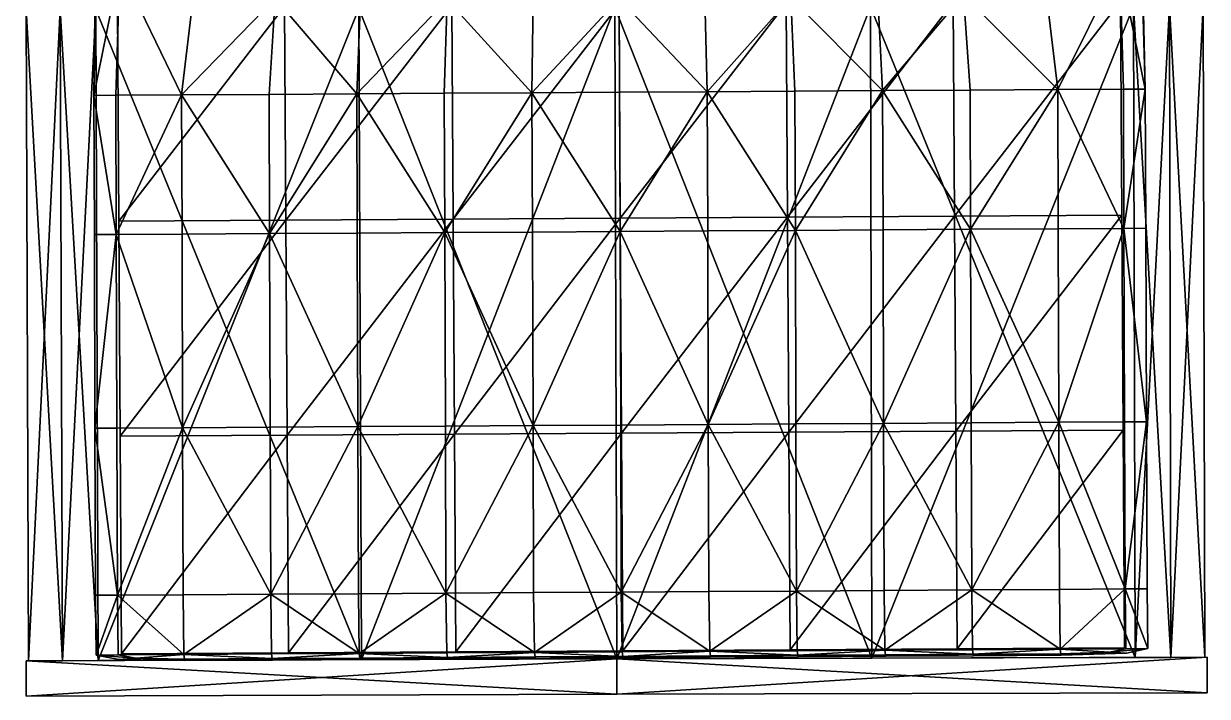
# Model space of a CAD drawing. Extents: x -88 to 87, y -114 to 92.
# Drawn here: x -87.3 to 86.6, y -113.6 to -14.7 of the extents above; entities that cross this region are included whole.
import ezdxf

# ---------------------------------------------------------------- set-up
doc = ezdxf.new("R2010")
doc.units = 0
doc.layers.get('0').update_dxf_attribs({"color": 114, "linetype": 'CONTINUOUS'})

msp = doc.modelspace()

# ---------------------------------------------------------------- meshes
at = {"color": 236}
mesh = msp.add_polyface(dxfattribs=at)
corners = [(-81.56, -108.34, 13.78), (-76.3, -108.32, 13.78), (-76.3, -108.32, 17.28), (-81.56, -108.34, 17.28), (-76.3, -108.32, 28.83), (-81.56, -108.34, 28.83), (-76.66, -12.65, 17.28), (-76.66, -12.65, 28.83), (-76.66, -12.65, 13.78), (-38.02, -12.5, 13.78), (-37.66, -108.18, 13.78), (-37.66, -108.18, 17.28), (-0.15, -113.25, -4.18), (-0.15, -113.25, 36.57), (-86.89, -113.57, 36.57), (-86.89, -113.57, -4.18), (-86.91, -108.36, 36.57), (-86.91, -108.36, -4.18), (-86.54, -108.36, 31.85), (-86.9, -12.68, 31.85), (-86.9, -12.68, 28.83), (-86.54, -108.36, 28.83), (-76.3, -108.32, 31.85), (-81.56, -108.34, 31.85), (-81.91, -12.67, 31.85), (-81.91, -12.67, 13.78), (-76.66, -12.65, 31.85), (-81.91, -12.67, 17.28), (-81.91, -12.67, 28.83), (-38.02, -12.5, 17.28), (-77.02, 86.29, 17.28), (-77.02, 86.29, 28.83), (-87.26, 86.25, 31.85), (-82.28, 86.27, 31.85), (-77.02, 86.29, 13.78), (-82.28, 86.27, 13.78), (-77.02, 86.29, 31.85), (-82.28, 86.27, 17.28), (-82.28, 86.27, 28.83), (-87.26, 86.25, 28.83), (-0.45, -12.36, 13.78), (-0.16, -108.04, 13.78), (-0.16, -108.04, 17.28), (-0.16, -108.04, 36.57), (-0.16, -108.04, -4.18)]
mesh.append_faces([[corners[k] for k in face] for face in [(0, 1, 2, 0), (2, 3, 0, 2), (2, 4, 5, 2), (5, 3, 2, 5), (6, 7, 4, 6), (4, 2, 6, 4), (8, 9, 10, 8), (10, 1, 8, 10), (1, 10, 11, 1), (11, 2, 1, 11), (12, 13, 14, 12), (14, 15, 12, 14), (14, 16, 17, 14), (17, 15, 14, 17), (18, 19, 20, 18), (20, 21, 18, 20), (22, 23, 5, 22), (5, 4, 22, 5), (24, 19, 18, 24), (18, 23, 24, 18), (5, 23, 18, 5), (18, 21, 5, 18), (1, 0, 25, 1), (25, 8, 1, 25), (23, 22, 26, 23), (26, 24, 23, 26), (0, 3, 27, 0), (27, 25, 0, 27), (3, 5, 28, 3), (28, 27, 3, 28), (2, 11, 29, 2), (29, 6, 2, 29), (22, 4, 7, 22), (7, 26, 22, 7), (5, 21, 20, 5), (20, 28, 5, 20), (6, 30, 31, 6), (31, 7, 6, 31), (20, 19, 32, 20), (24, 33, 32, 24), (32, 19, 24, 32), (34, 8, 25, 34), (25, 35, 34, 25), (33, 24, 26, 33), (26, 36, 33, 26), (35, 25, 27, 35), (27, 37, 35, 27), (37, 27, 28, 37), (28, 38, 37, 28), (30, 6, 29, 30), (36, 26, 7, 36), (7, 31, 36, 7), (38, 28, 20, 38), (20, 39, 38, 20), (10, 9, 40, 10), (11, 10, 41, 11), (29, 11, 42, 29), (17, 16, 43, 17), (43, 44, 17, 43), (15, 17, 44, 15), (44, 12, 15, 44), (16, 14, 13, 16), (13, 43, 16, 13)]], dxfattribs={"vtx2": -1, "vtx3": -1, "color": 236})
mesh = msp.add_polyface(dxfattribs=at)
corners = [(-0.45, -12.36, 13.78), (-0.16, -108.04, 13.78), (-37.66, -108.18, 13.78), (-0.16, -108.04, 17.28), (-37.66, -108.18, 17.28), (-0.45, -12.36, 17.28), (-38.02, -12.5, 17.28), (81.23, -107.85, 13.78), (81.23, -107.85, 17.28), (75.97, -107.87, 17.28), (75.97, -107.87, 13.78), (81.23, -107.85, 28.83), (75.97, -107.87, 28.83), (75.76, -12.19, 17.28), (75.76, -12.19, 28.83), (75.76, -12.19, 13.78), (37.33, -107.95, 13.78), (37.12, -12.28, 13.78), (37.33, -107.95, 17.28), (-0.15, -113.25, -4.18), (86.59, -113.06, -4.18), (86.59, -113.06, 36.57), (-0.15, -113.25, 36.57), (86.58, -107.84, -4.18), (86.58, -107.84, 36.57), (86.21, -107.84, 31.85), (86.21, -107.84, 28.83), (86, -12.17, 28.83), (86, -12.17, 31.85), (75.97, -107.87, 31.85), (81.23, -107.85, 31.85), (81.01, -12.18, 31.85), (81.01, -12.18, 13.78), (75.76, -12.19, 31.85), (81.01, -12.18, 17.28), (81.01, -12.18, 28.83), (37.12, -12.28, 17.28), (75.53, 86.74, 28.83), (36.89, 86.66, 13.78), (85.77, 86.77, 31.85), (75.53, 86.74, 13.78), (80.79, 86.75, 31.85), (80.79, 86.75, 13.78), (80.79, 86.75, 17.28), (75.53, 86.74, 17.28), (75.53, 86.74, 31.85), (80.79, 86.75, 28.83), (-0.74, 86.57, 13.78), (36.89, 86.66, 17.28), (-0.16, -108.04, -4.18), (-0.16, -108.04, 36.57)]
mesh.append_faces([[corners[k] for k in face] for face in [(0, 1, 2, 0), (1, 3, 4, 1), (3, 5, 6, 3), (7, 8, 9, 7), (9, 10, 7, 9), (9, 8, 11, 9), (11, 12, 9, 11), (13, 9, 12, 13), (12, 14, 13, 12), (15, 10, 16, 15), (16, 17, 15, 16), (10, 9, 18, 10), (18, 16, 10, 18), (19, 20, 21, 19), (21, 22, 19, 21), (21, 20, 23, 21), (23, 24, 21, 23), (25, 26, 27, 25), (27, 28, 25, 27), (29, 12, 11, 29), (11, 30, 29, 11), (31, 30, 25, 31), (25, 28, 31, 25), (11, 26, 25, 11), (25, 30, 11, 25), (10, 15, 32, 10), (32, 7, 10, 32), (30, 31, 33, 30), (33, 29, 30, 33), (7, 32, 34, 7), (34, 8, 7, 34), (8, 34, 35, 8), (35, 11, 8, 35), (9, 13, 36, 9), (36, 18, 9, 36), (29, 33, 14, 29), (14, 12, 29, 14), (11, 35, 27, 11), (27, 26, 11, 27), (13, 14, 37, 13), (15, 17, 38, 15), (31, 28, 39, 31), (32, 15, 40, 32), (33, 31, 41, 33), (34, 32, 42, 34), (35, 34, 43, 35), (36, 13, 44, 36), (14, 33, 45, 14), (27, 35, 46, 27), (0, 17, 16, 0), (16, 1, 0, 16), (1, 16, 18, 1), (18, 3, 1, 18), (3, 18, 36, 3), (36, 5, 3, 36), (17, 0, 47, 17), (5, 36, 48, 5), (23, 49, 50, 23), (50, 24, 23, 50), (20, 19, 49, 20), (49, 23, 20, 49), (24, 50, 22, 24), (22, 21, 24, 22)]], dxfattribs={"vtx2": -1, "vtx3": -1, "color": 236})
at = {"color": 201}
mesh = msp.add_polyface(dxfattribs=at)
corners = [(0.35, -45.27, 37.23), (-12.52, -45.35, 37.23), (-12.44, -73.79, 37.23), (-51.13, -45.58, 37.23), (-38.26, -45.5, 37.23), (-38.35, -25.05, 37.23), (-51.22, -25.13, 37.23), (-25.39, -45.43, 37.23), (-25.48, -24.97, 37.23), (-25.05, -11.19, 37.37), (-37.81, -11.27, 37.37), (-50.33, -11, 37.37), (-12.61, -24.9, 37.23), (0.26, -24.82, 37.23), (0.18, -11.03, 37.37), (-12.41, -11.11, 37.37), (-36.06, -10.52, 38.93), (-25.25, -10.78, 38.93), (-30.88, -7.08, 43.17), (-15.29, -10.7, 38.93), (-7.12, -10.61, 38.93), (-7.85, -6.92, 43.17), (-73.65, -45.72, 36.94), (-64, -45.66, 37.23), (-64.09, -25.21, 37.23), (-73.74, -25.27, 36.94), (-62.29, -10.03, 37.37), (-73.14, -6.46, 37.34), (-76.96, -25.29, 36.08), (-76.87, -45.74, 36.08), (-76.74, -9.53, 36.42), (-76.63, -8.25, 33.42), (-76.96, -25.29, 32.94), (-76.87, -45.74, 32.94), (-76.96, -25.29, 25.82), (-76.87, -45.74, 25.82), (-76.6, -7.83, 26.09), (-76.6, -7.83, 16.6), (-76.96, -25.29, 16.72), (-76.87, -45.74, 16.72)]
mesh.append_faces([[corners[k] for k in face] for face in [(0, 1, 2, 0), (3, 4, 5, 3), (5, 6, 3, 5), (7, 8, 5, 7), (5, 4, 7, 5), (9, 10, 5, 9), (5, 8, 9, 5), (11, 6, 5, 11), (5, 10, 11, 5), (7, 1, 12, 7), (12, 8, 7, 12), (0, 13, 12, 0), (12, 1, 0, 12), (14, 15, 12, 14), (12, 13, 14, 12), (9, 8, 12, 9), (12, 15, 9, 12), (16, 17, 18, 16), (19, 20, 21, 19), (22, 23, 24, 22), (24, 25, 22, 24), (3, 6, 24, 3), (24, 23, 3, 24), (11, 26, 24, 11), (24, 6, 11, 24), (27, 25, 24, 27), (24, 26, 27, 24), (22, 25, 28, 22), (28, 29, 22, 28), (27, 30, 28, 27), (28, 25, 27, 28), (31, 32, 28, 31), (28, 30, 31, 28), (33, 29, 28, 33), (28, 32, 33, 28), (33, 32, 34, 33), (34, 35, 33, 34), (31, 36, 34, 31), (34, 32, 31, 34), (37, 38, 34, 37), (34, 36, 37, 34), (39, 35, 34, 39), (34, 38, 39, 34)]], dxfattribs={"vtx2": -1, "vtx3": -1, "color": 201})
mesh = msp.add_polyface(dxfattribs=at)
corners = [(0.35, -45.27, 37.23), (13.22, -45.19, 37.23), (13.13, -24.74, 37.23), (0.26, -24.82, 37.23), (26.09, -45.11, 37.25), (26, -24.66, 37.3), (25.42, -10.88, 37.48), (12.78, -10.95, 37.37), (0.18, -11.03, 37.37), (38.96, -45.03, 37.3), (38.87, -24.58, 37.53), (51.83, -44.95, 37.36), (51.74, -24.5, 37.76), (50.76, -10.49, 38.16), (38.18, -10.8, 37.82), (0.14, -10.52, 38.93), (7.4, -10.43, 38.93), (8.04, -6.74, 43.17), (15.23, -10.34, 38.93), (24.23, -10.26, 38.93), (25.87, -6.57, 43.17), (73.73, -6.04, 38.08), (62.89, -9.74, 38.28), (64.61, -24.42, 37.83), (74.26, -24.36, 37.47), (64.7, -44.87, 37.38), (74.35, -44.82, 37.07), (77.48, -24.34, 36.38), (77.12, -8.59, 36.74), (77.57, -44.8, 36.15), (77.57, -44.8, 32.96), (77.48, -24.34, 33.01), (77.01, -7.31, 33.32), (77.65, -73.23, 36.08), (77.48, -24.34, 25.82), (76.97, -6.88, 25.85), (77.57, -44.8, 25.82), (77.57, -44.8, 16.72), (77.48, -24.34, 16.72), (76.97, -6.88, 16.36)]
mesh.append_faces([[corners[k] for k in face] for face in [(0, 1, 2, 0), (2, 3, 0, 2), (4, 5, 2, 4), (2, 1, 4, 2), (6, 7, 2, 6), (2, 5, 6, 2), (8, 3, 2, 8), (2, 7, 8, 2), (4, 9, 10, 4), (10, 5, 4, 10), (11, 12, 10, 11), (10, 9, 11, 10), (13, 14, 10, 13), (10, 12, 13, 10), (6, 5, 10, 6), (10, 14, 6, 10), (15, 16, 17, 15), (18, 19, 20, 18), (21, 22, 23, 21), (23, 24, 21, 23), (13, 12, 23, 13), (23, 22, 13, 23), (11, 25, 23, 11), (23, 12, 11, 23), (26, 24, 23, 26), (23, 25, 26, 23), (21, 24, 27, 21), (27, 28, 21, 27), (26, 29, 27, 26), (27, 24, 26, 27), (30, 31, 27, 30), (27, 29, 30, 27), (32, 28, 27, 32), (27, 31, 32, 27), (30, 29, 33, 30), (32, 31, 34, 32), (34, 35, 32, 34), (30, 36, 34, 30), (34, 31, 30, 34), (37, 38, 34, 37), (34, 36, 37, 34), (39, 35, 34, 39), (34, 38, 39, 34)]], dxfattribs={"vtx2": -1, "vtx3": -1, "color": 201})
mesh = msp.add_polyface(dxfattribs=at)
corners = [(-48.54, -75.22, 36.89), (-23.99, -75.07, 36.89), (-24.18, -43.47, 36.89), (-48.73, -43.62, 36.89), (0.56, -74.92, 36.89), (0.37, -43.32, 36.89), (-24.37, -12.08, 36.89), (-48.93, -12.23, 36.89), (0.18, -11.93, 36.89), (-73.09, -75.37, 36.89), (-72.9, -107.35, 36.89), (-48.35, -107.2, 36.89), (-23.79, -107.05, 36.89), (-73.29, -43.77, 36.89), (-73.48, -12.38, 36.89), (-73.09, -75.37, 34.7), (-73.29, -43.77, 34.7), (-73.29, -43.77, 31.33), (-73.09, -75.37, 31.33), (-73.48, -12.38, 34.7), (-73.48, -12.38, 31.33), (-73.29, -43.77, 27.38), (-73.09, -75.37, 27.38), (-73.48, -12.38, 27.38), (-73.29, -43.77, 23.44), (-73.09, -75.37, 23.44), (-73.48, -12.38, 23.44), (-73.29, -43.77, 20.07), (-73.09, -75.37, 20.07), (-73.48, -12.38, 20.07), (-73.09, -75.37, 17.88), (-72.9, -107.35, 17.88), (-72.9, -107.35, 20.07), (-72.9, -107.35, 23.44), (-72.9, -107.35, 27.38), (-73.48, -12.38, 17.88), (-73.29, -43.77, 17.88), (-72.9, -107.35, 34.7), (-72.9, -107.35, 31.33)]
mesh.append_faces([[corners[k] for k in face] for face in [(0, 1, 2, 0), (2, 3, 0, 2), (1, 4, 5, 1), (5, 2, 1, 5), (3, 2, 6, 3), (6, 7, 3, 6), (2, 5, 8, 2), (8, 6, 2, 8), (1, 0, 11, 1), (4, 1, 12, 4), (13, 3, 7, 13), (9, 0, 3, 9), (15, 16, 17, 15), (17, 18, 15, 17), (16, 19, 20, 16), (20, 17, 16, 20), (18, 17, 21, 18), (21, 22, 18, 21), (17, 20, 23, 17), (23, 21, 17, 23), (22, 21, 24, 22), (24, 25, 22, 24), (21, 23, 26, 21), (26, 24, 21, 26), (25, 24, 27, 25), (27, 28, 25, 27), (24, 26, 29, 24), (29, 27, 24, 29), (16, 15, 9, 16), (33, 25, 28, 33), (19, 16, 13, 19), (27, 29, 35, 27), (28, 27, 36, 28), (37, 15, 18, 37)]], dxfattribs={"vtx0": -1, "vtx1": -1, "vtx2": -1, "vtx3": -1, "color": 201})
mesh.append_faces([[corners[k] for k in face] for face in [(0, 9, 10, 0), (7, 14, 13, 7), (3, 13, 9, 3), (28, 32, 33, 28), (25, 33, 34, 25), (18, 38, 37, 18)]], dxfattribs={"vtx0": -1, "vtx2": -1, "vtx3": -1, "color": 201})
mesh.append_faces([[corners[k] for k in face] for face in [(9, 13, 16, 9), (13, 14, 19, 13), (35, 36, 27, 35), (36, 30, 28, 36)]], dxfattribs={"vtx1": -1, "vtx2": -1, "vtx3": -1, "color": 201})
mesh.append_faces([[corners[k] for k in face] for face in [(30, 31, 32, 30)]], dxfattribs={"vtx2": -1, "vtx3": -1, "color": 201})
mesh = msp.add_polyface(dxfattribs=at)
corners = [(0.56, -74.92, 36.89), (25.12, -74.77, 36.89), (24.92, -43.17, 36.89), (0.37, -43.32, 36.89), (49.67, -74.62, 36.89), (49.47, -43.02, 36.89), (24.73, -11.78, 36.89), (0.18, -11.93, 36.89), (49.28, -11.63, 36.89), (74.22, -74.47, 36.89), (49.86, -106.6, 36.89), (74.03, -42.87, 36.89), (73.83, -11.48, 36.89), (0.76, -106.9, 36.89), (25.31, -106.75, 36.89), (73.83, -11.48, 34.7), (74.03, -42.87, 34.7), (74.03, -42.87, 31.33), (73.83, -11.48, 31.33), (74.22, -74.47, 34.7), (74.22, -74.47, 31.33), (74.03, -42.87, 27.38), (73.83, -11.48, 27.38), (74.22, -74.47, 27.38), (74.03, -42.87, 23.44), (73.83, -11.48, 23.44), (74.22, -74.47, 23.44), (74.03, -42.87, 20.07), (73.83, -11.48, 20.07), (74.22, -74.47, 20.07), (74.41, -106.45, 20.07), (74.41, -106.45, 17.88), (74.41, -106.45, 31.33), (74.22, -74.47, 17.88), (74.03, -42.87, 17.88), (74.41, -106.45, 27.38), (73.83, -11.48, 17.88), (74.41, -106.45, 23.44)]
mesh.append_faces([[corners[k] for k in face] for face in [(0, 1, 2, 0), (2, 3, 0, 2), (1, 4, 5, 1), (5, 2, 1, 5), (3, 2, 6, 3), (6, 7, 3, 6), (2, 5, 8, 2), (8, 6, 2, 8), (9, 4, 10, 9), (11, 5, 4, 11), (12, 8, 5, 12), (1, 0, 13, 1), (4, 1, 14, 4), (15, 16, 17, 15), (17, 18, 15, 17), (16, 19, 20, 16), (20, 17, 16, 20), (18, 17, 21, 18), (21, 22, 18, 21), (17, 20, 23, 17), (23, 21, 17, 23), (22, 21, 24, 22), (24, 25, 22, 24), (21, 23, 26, 21), (26, 24, 21, 26), (25, 24, 27, 25), (27, 28, 25, 27), (24, 26, 29, 24), (29, 27, 24, 29), (32, 20, 19, 32), (27, 29, 33, 27), (28, 27, 34, 28), (16, 15, 12, 16), (19, 16, 11, 19), (30, 29, 26, 30)]], dxfattribs={"vtx0": -1, "vtx1": -1, "vtx2": -1, "vtx3": -1, "color": 201})
mesh.append_faces([[corners[k] for k in face] for face in [(4, 9, 11, 4), (5, 11, 12, 5), (29, 30, 31, 29), (20, 32, 35, 20), (23, 35, 37, 23), (26, 37, 30, 26)]], dxfattribs={"vtx0": -1, "vtx2": -1, "vtx3": -1, "color": 201})
mesh.append_faces([[corners[k] for k in face] for face in [(33, 34, 27, 33), (34, 36, 28, 34), (12, 11, 16, 12), (11, 9, 19, 11)]], dxfattribs={"vtx1": -1, "vtx2": -1, "vtx3": -1, "color": 201})
mesh = msp.add_polyface(dxfattribs=at)
corners = [(0.51, -98.25, 37.23), (13.38, -98.18, 37.23), (13.3, -73.63, 37.23), (0.43, -73.71, 37.23), (26.25, -98.1, 37.23), (26.17, -73.55, 37.23), (26.09, -45.11, 37.25), (13.22, -45.19, 37.23), (0.35, -45.27, 37.23), (39.12, -98.02, 37.23), (39.04, -73.47, 37.23), (51.99, -97.94, 37.23), (51.91, -73.39, 37.23), (51.83, -44.95, 37.36), (38.96, -45.03, 37.3), (74.51, -97.8, 36.94), (64.86, -97.86, 37.23), (64.98, -106.64, 37.23), (74.35, -44.82, 37.07), (64.7, -44.87, 37.38), (64.78, -73.31, 37.23), (74.43, -73.25, 36.94), (77.73, -97.78, 32.94), (77.73, -97.78, 36.08), (77.85, -106.56, 36.08), (77.65, -73.23, 36.08), (77.57, -44.8, 36.15), (77.65, -73.23, 32.94), (77.57, -44.8, 32.96), (77.65, -73.23, 25.82), (77.57, -44.8, 25.82), (77.73, -97.78, 25.82), (77.73, -97.78, 16.72), (77.65, -73.23, 16.72), (77.57, -44.8, 16.72), (77.85, -106.56, 25.82)]
mesh.append_faces([[corners[k] for k in face] for face in [(0, 1, 2, 0), (2, 3, 0, 2), (4, 5, 2, 4), (2, 1, 4, 2), (6, 7, 2, 6), (2, 5, 6, 2), (8, 3, 2, 8), (2, 7, 8, 2), (4, 9, 10, 4), (10, 5, 4, 10), (11, 12, 10, 11), (10, 9, 11, 10), (13, 14, 10, 13), (10, 12, 13, 10), (6, 5, 10, 6), (10, 14, 6, 10), (15, 16, 17, 15), (18, 19, 20, 18), (20, 21, 18, 20), (13, 12, 20, 13), (20, 19, 13, 20), (11, 16, 20, 11), (20, 12, 11, 20), (15, 21, 20, 15), (20, 16, 15, 20), (22, 23, 24, 22), (18, 21, 25, 18), (25, 26, 18, 25), (15, 23, 25, 15), (25, 21, 15, 25), (22, 27, 25, 22), (25, 23, 22, 25), (25, 27, 28, 25), (28, 27, 29, 28), (29, 30, 28, 29), (22, 31, 29, 22), (29, 27, 22, 29), (32, 33, 29, 32), (29, 31, 32, 29), (34, 30, 29, 34), (29, 33, 34, 29), (32, 31, 35, 32)]], dxfattribs={"vtx2": -1, "vtx3": -1, "color": 201})
mesh = msp.add_polyface(dxfattribs=at)
corners = [(-50.97, -98.57, 37.23), (-38.1, -98.49, 37.23), (-38.18, -73.94, 37.23), (-51.05, -74.02, 37.23), (-25.23, -98.41, 37.23), (-25.31, -73.86, 37.23), (-25.39, -45.43, 37.23), (-38.26, -45.5, 37.23), (-51.13, -45.58, 37.23), (-12.36, -98.33, 37.23), (-12.44, -73.79, 37.23), (0.51, -98.25, 37.23), (0.43, -73.71, 37.23), (0.35, -45.27, 37.23), (-12.52, -45.35, 37.23), (-63.84, -98.65, 37.23), (-63.72, -107.42, 37.23), (-37.98, -107.27, 37.23), (-12.24, -107.11, 37.23), (-73.49, -98.71, 36.94), (-63.92, -74.1, 37.23), (-73.57, -74.16, 36.94), (-64, -45.66, 37.23), (-73.65, -45.72, 36.94), (-76.79, -74.18, 36.08), (-76.71, -98.73, 36.08), (-76.87, -45.74, 36.08), (-76.87, -45.74, 32.94), (-76.79, -74.18, 32.94), (-76.71, -98.73, 32.94), (-76.79, -74.18, 25.82), (-76.71, -98.73, 25.82), (-76.87, -45.74, 25.82), (-76.87, -45.74, 16.72), (-76.79, -74.18, 16.72), (-76.71, -98.73, 16.72)]
mesh.append_faces([[corners[k] for k in face] for face in [(0, 1, 2, 0), (2, 3, 0, 2), (4, 5, 2, 4), (2, 1, 4, 2), (6, 7, 2, 6), (2, 5, 6, 2), (8, 3, 2, 8), (2, 7, 8, 2), (4, 9, 10, 4), (10, 5, 4, 10), (11, 12, 10, 11), (10, 9, 11, 10), (10, 12, 13, 10), (6, 5, 10, 6), (10, 14, 6, 10), (0, 15, 16, 0), (4, 1, 17, 4), (11, 9, 18, 11), (19, 15, 20, 19), (20, 21, 19, 20), (0, 3, 20, 0), (20, 15, 0, 20), (8, 22, 20, 8), (20, 3, 8, 20), (23, 21, 20, 23), (20, 22, 23, 20), (19, 21, 24, 19), (24, 25, 19, 24), (23, 26, 24, 23), (24, 21, 23, 24), (27, 28, 24, 27), (24, 26, 27, 24), (29, 25, 24, 29), (24, 28, 29, 24), (29, 28, 30, 29), (30, 31, 29, 30), (27, 32, 30, 27), (30, 28, 27, 30), (33, 34, 30, 33), (30, 32, 33, 30), (35, 31, 30, 35), (30, 34, 35, 30)]], dxfattribs={"vtx2": -1, "vtx3": -1, "color": 201})
mesh = msp.add_polyface(dxfattribs=at)
corners = [(49.86, -106.6, 36.89), (74.41, -106.45, 36.89), (74.22, -74.47, 36.89), (0.76, -106.9, 36.89), (25.31, -106.75, 36.89), (25.12, -74.77, 36.89), (49.67, -74.62, 36.89), (49.86, -106.6, 34.7), (25.31, -106.75, 34.7), (25.31, -106.75, 31.33), (49.86, -106.6, 31.33), (0.76, -106.9, 34.7), (0.76, -106.9, 31.33), (25.31, -106.75, 27.38), (49.86, -106.6, 27.38), (0.76, -106.9, 27.38), (25.31, -106.75, 23.44), (49.86, -106.6, 23.44), (0.76, -106.9, 23.44), (25.31, -106.75, 20.07), (49.86, -106.6, 20.07), (0.76, -106.9, 20.07), (74.41, -106.45, 34.7), (74.41, -106.45, 20.07), (49.86, -106.6, 17.88), (74.41, -106.45, 17.88), (74.41, -106.45, 23.44), (74.41, -106.45, 27.38), (0.76, -106.9, 17.88), (25.31, -106.75, 17.88), (74.41, -106.45, 31.33), (74.22, -74.47, 34.7), (74.22, -74.47, 17.88), (74.22, -74.47, 20.07), (74.22, -74.47, 27.38), (74.22, -74.47, 31.33), (74.22, -74.47, 23.44)]
mesh.append_faces([[corners[k] for k in face] for face in [(7, 8, 9, 7), (9, 10, 7, 9), (8, 11, 12, 8), (12, 9, 8, 12), (10, 9, 13, 10), (13, 14, 10, 13), (9, 12, 15, 9), (15, 13, 9, 15), (14, 13, 16, 14), (16, 17, 14, 16), (13, 15, 18, 13), (18, 16, 13, 18), (17, 16, 19, 17), (19, 20, 17, 19), (16, 18, 21, 16), (21, 19, 16, 21), (23, 20, 24, 23), (8, 7, 0, 8), (26, 17, 20, 26), (11, 8, 4, 11), (27, 14, 17, 27), (19, 21, 28, 19), (30, 10, 14, 30), (20, 19, 29, 20), (22, 7, 10, 22), (22, 31, 2, 22), (27, 34, 35, 27), (26, 36, 34, 26)]], dxfattribs={"vtx0": -1, "vtx1": -1, "vtx2": -1, "vtx3": -1, "color": 201})
mesh.append_faces([[corners[k] for k in face] for face in [(7, 22, 1, 7), (20, 23, 26, 20), (17, 26, 27, 17), (14, 27, 30, 14), (10, 30, 22, 10), (31, 22, 30, 31)]], dxfattribs={"vtx0": -1, "vtx2": -1, "vtx3": -1, "color": 201})
mesh.append_faces([[corners[k] for k in face] for face in [(3, 4, 5, 3), (4, 0, 6, 4), (1, 0, 7, 1), (0, 4, 8, 0), (4, 3, 11, 4), (28, 29, 19, 28), (29, 24, 20, 29), (25, 32, 33, 25)]], dxfattribs={"vtx1": -1, "vtx2": -1, "vtx3": -1, "color": 201})
mesh.append_faces([[corners[k] for k in face] for face in [(0, 1, 2, 0), (24, 25, 23, 24), (2, 1, 22, 2)]], dxfattribs={"vtx2": -1, "vtx3": -1, "color": 201})
mesh = msp.add_polyface(dxfattribs=at)
corners = [(-72.9, -107.35, 36.89), (-48.35, -107.2, 36.89), (-48.54, -75.22, 36.89), (-23.79, -107.05, 36.89), (-23.99, -75.07, 36.89), (0.76, -106.9, 36.89), (0.56, -74.92, 36.89), (0.76, -106.9, 34.7), (-23.79, -107.05, 34.7), (-23.79, -107.05, 31.33), (0.76, -106.9, 31.33), (-48.35, -107.2, 34.7), (-48.35, -107.2, 31.33), (-23.79, -107.05, 27.38), (0.76, -106.9, 27.38), (-48.35, -107.2, 27.38), (-23.79, -107.05, 23.44), (0.76, -106.9, 23.44), (-48.35, -107.2, 23.44), (-23.79, -107.05, 20.07), (0.76, -106.9, 20.07), (-48.35, -107.2, 20.07), (-72.9, -107.35, 34.7), (-72.9, -107.35, 17.88), (-48.35, -107.2, 17.88), (-72.9, -107.35, 20.07), (-72.9, -107.35, 31.33), (-23.79, -107.05, 17.88), (-72.9, -107.35, 27.38), (0.76, -106.9, 17.88), (-72.9, -107.35, 23.44), (-73.09, -75.37, 36.89), (-73.09, -75.37, 34.7), (-73.09, -75.37, 20.07), (-73.09, -75.37, 17.88), (-73.09, -75.37, 27.38), (-73.09, -75.37, 23.44), (-73.09, -75.37, 31.33)]
mesh.append_faces([[corners[k] for k in face] for face in [(7, 8, 9, 7), (9, 10, 7, 9), (8, 11, 12, 8), (12, 9, 8, 12), (10, 9, 13, 10), (13, 14, 10, 13), (9, 12, 15, 9), (15, 13, 9, 15), (14, 13, 16, 14), (16, 17, 14, 16), (13, 15, 18, 13), (18, 16, 13, 18), (17, 16, 19, 17), (19, 20, 17, 19), (16, 18, 21, 16), (21, 19, 16, 21), (22, 11, 1, 22), (26, 12, 11, 26), (19, 21, 24, 19), (28, 15, 12, 28), (20, 19, 27, 20), (8, 7, 5, 8), (30, 18, 15, 30), (11, 8, 3, 11), (25, 21, 18, 25), (25, 33, 34, 25), (28, 35, 36, 28), (26, 37, 35, 26)]], dxfattribs={"vtx0": -1, "vtx1": -1, "vtx2": -1, "vtx3": -1, "color": 201})
mesh.append_faces([[corners[k] for k in face] for face in [(21, 25, 23, 21), (11, 22, 26, 11), (12, 26, 28, 12), (15, 28, 30, 15), (18, 30, 25, 18), (32, 22, 0, 32), (35, 28, 26, 35)]], dxfattribs={"vtx0": -1, "vtx2": -1, "vtx3": -1, "color": 201})
mesh.append_faces([[corners[k] for k in face] for face in [(0, 1, 2, 0), (1, 3, 4, 1), (3, 5, 6, 3), (23, 24, 21, 23), (24, 27, 19, 24), (27, 29, 20, 27), (5, 3, 8, 5), (3, 1, 11, 3), (0, 31, 32, 0)]], dxfattribs={"vtx1": -1, "vtx2": -1, "vtx3": -1, "color": 201})
mesh.append_faces([[corners[k] for k in face] for face in [(1, 0, 22, 1)]], dxfattribs={"vtx2": -1, "vtx3": -1, "color": 201})
mesh = msp.add_polyface(dxfattribs=at)
corners = [(-70.79, -107.96, 36.72), (-63.62, -108.09, 36.94), (-63.72, -107.42, 37.23), (-73.37, -107.48, 36.94), (-50.75, -108.01, 36.94), (-50.85, -107.35, 37.23), (-50.97, -98.57, 37.23), (-73.49, -98.71, 36.94), (-63.84, -98.65, 37.23), (-37.98, -107.27, 37.23), (-73.27, -108.15, 32.94), (-63.58, -108.32, 32.94), (-63.58, -108.32, 36.08), (-73.27, -108.15, 36.08), (-50.71, -108.24, 32.94), (-50.71, -108.24, 36.08), (-37.84, -108.16, 36.08), (-76.59, -107.5, 36.08), (-76.71, -98.73, 36.08), (-76.71, -98.73, 32.94), (-76.59, -107.5, 32.94), (-50.71, -108.24, 25.82), (-37.84, -108.16, 25.82), (-63.58, -108.32, 25.82), (-73.27, -108.15, 25.82), (-73.27, -108.15, 16.72), (-63.58, -108.32, 16.72), (-50.71, -108.24, 16.72), (-76.59, -107.5, 25.82), (-76.71, -98.73, 25.82), (-76.71, -98.73, 16.72), (-76.59, -107.5, 16.72)]
mesh.append_faces([[corners[k] for k in face] for face in [(0, 1, 2, 0), (2, 3, 0, 2), (4, 5, 2, 4), (2, 1, 4, 2), (2, 5, 6, 2), (7, 3, 2, 7), (2, 8, 7, 2), (6, 5, 9, 6), (10, 11, 12, 10), (12, 13, 10, 12), (14, 15, 12, 14), (12, 11, 14, 12), (4, 1, 12, 4), (12, 15, 4, 12), (0, 13, 12, 0), (12, 1, 0, 12), (4, 15, 16, 4), (0, 3, 17, 0), (17, 13, 0, 17), (7, 18, 17, 7), (17, 3, 7, 17), (19, 20, 17, 19), (17, 18, 19, 17), (10, 13, 17, 10), (17, 20, 10, 17), (14, 21, 22, 14), (14, 11, 23, 14), (23, 21, 14, 23), (10, 24, 23, 10), (23, 11, 10, 23), (25, 26, 23, 25), (23, 24, 25, 23), (27, 21, 23, 27), (23, 26, 27, 23), (10, 20, 28, 10), (28, 24, 10, 28), (19, 29, 28, 19), (28, 20, 19, 28), (30, 31, 28, 30), (28, 29, 30, 28), (25, 24, 28, 25), (28, 31, 25, 28)]], dxfattribs={"vtx2": -1, "vtx3": -1, "color": 201})
mesh = msp.add_polyface(dxfattribs=at)
corners = [(-50.75, -108.01, 36.94), (-37.88, -107.94, 36.94), (-37.98, -107.27, 37.23), (-50.85, -107.35, 37.23), (-25.01, -107.86, 36.94), (-25.11, -107.19, 37.23), (-25.23, -98.41, 37.23), (-38.1, -98.49, 37.23), (-50.97, -98.57, 37.23), (-12.14, -107.78, 36.94), (-12.24, -107.11, 37.23), (0.73, -107.7, 36.94), (0.63, -107.03, 37.23), (0.51, -98.25, 37.23), (-12.36, -98.33, 37.23), (-12.1, -108, 36.08), (0.77, -107.92, 36.08), (-24.97, -108.08, 36.08), (-24.97, -108.08, 32.94), (-12.1, -108, 32.94), (0.77, -107.92, 32.94), (-37.84, -108.16, 36.08), (-50.71, -108.24, 32.94), (-37.84, -108.16, 32.94), (-50.71, -108.24, 36.08), (-12.1, -108, 25.82), (0.77, -107.92, 25.82), (-24.97, -108.08, 25.82), (-24.97, -108.08, 16.72), (-12.1, -108, 16.72), (0.77, -107.92, 16.72), (-37.84, -108.16, 25.82), (-50.71, -108.24, 16.72), (-37.84, -108.16, 16.72), (-50.71, -108.24, 25.82)]
mesh.append_faces([[corners[k] for k in face] for face in [(0, 1, 2, 0), (2, 3, 0, 2), (4, 5, 2, 4), (2, 1, 4, 2), (2, 5, 6, 2), (2, 7, 8, 2), (4, 9, 10, 4), (10, 5, 4, 10), (11, 12, 10, 11), (10, 9, 11, 10), (10, 12, 13, 10), (6, 5, 10, 6), (10, 14, 6, 10), (11, 9, 15, 11), (15, 16, 11, 15), (4, 17, 15, 4), (15, 9, 4, 15), (18, 19, 15, 18), (15, 17, 18, 15), (20, 16, 15, 20), (15, 19, 20, 15), (4, 1, 21, 4), (21, 17, 4, 21), (21, 1, 0, 21), (22, 23, 21, 22), (21, 24, 22, 21), (18, 17, 21, 18), (21, 23, 18, 21), (20, 19, 25, 20), (25, 26, 20, 25), (18, 27, 25, 18), (25, 19, 18, 25), (28, 29, 25, 28), (25, 27, 28, 25), (30, 26, 25, 30), (25, 29, 30, 25), (18, 23, 31, 18), (31, 27, 18, 31), (31, 23, 22, 31), (32, 33, 31, 32), (31, 34, 32, 31), (28, 27, 31, 28), (31, 33, 28, 31)]], dxfattribs={"vtx2": -1, "vtx3": -1, "color": 201})
mesh = msp.add_polyface(dxfattribs=at)
corners = [(0.73, -107.7, 36.94), (13.6, -107.62, 36.94), (13.5, -106.95, 37.23), (0.63, -107.03, 37.23), (26.47, -107.54, 36.94), (26.37, -106.87, 37.23), (26.25, -98.1, 37.23), (13.38, -98.18, 37.23), (0.51, -98.25, 37.23), (39.34, -107.46, 36.94), (39.24, -106.8, 37.23), (52.21, -107.39, 36.94), (51.99, -97.94, 37.23), (39.12, -98.02, 37.23), (52.11, -106.72, 37.23), (39.37, -107.69, 36.08), (26.5, -107.77, 36.08), (26.5, -107.77, 32.94), (39.37, -107.69, 32.94), (52.24, -107.61, 32.94), (13.64, -107.84, 36.08), (0.77, -107.92, 36.08), (0.77, -107.92, 32.94), (13.64, -107.84, 32.94), (26.5, -107.77, 25.82), (39.37, -107.69, 25.82), (26.5, -107.77, 16.72), (39.37, -107.69, 16.72), (52.24, -107.61, 16.72), (13.64, -107.84, 25.82), (0.77, -107.92, 25.82), (0.77, -107.92, 16.72), (13.64, -107.84, 16.72)]
mesh.append_faces([[corners[k] for k in face] for face in [(0, 1, 2, 0), (2, 3, 0, 2), (4, 5, 2, 4), (2, 1, 4, 2), (6, 7, 2, 6), (2, 5, 6, 2), (8, 3, 2, 8), (2, 7, 8, 2), (4, 9, 10, 4), (10, 5, 4, 10), (10, 9, 11, 10), (12, 13, 10, 12), (10, 14, 12, 10), (6, 5, 10, 6), (10, 13, 6, 10), (11, 9, 15, 11), (4, 16, 15, 4), (15, 9, 4, 15), (17, 18, 15, 17), (15, 16, 17, 15), (15, 18, 19, 15), (4, 1, 20, 4), (20, 16, 4, 20), (0, 21, 20, 0), (20, 1, 0, 20), (22, 23, 20, 22), (20, 21, 22, 20), (17, 16, 20, 17), (20, 23, 17, 20), (17, 24, 25, 17), (25, 18, 17, 25), (26, 27, 25, 26), (25, 24, 26, 25), (25, 27, 28, 25), (17, 23, 29, 17), (29, 24, 17, 29), (22, 30, 29, 22), (29, 23, 22, 29), (31, 32, 29, 31), (29, 30, 31, 29), (26, 24, 29, 26), (29, 32, 26, 29)]], dxfattribs={"vtx2": -1, "vtx3": -1, "color": 201})
mesh = msp.add_polyface(dxfattribs=at)
corners = [(64.98, -106.64, 37.23), (74.63, -106.58, 36.94), (74.51, -97.8, 36.94), (51.99, -97.94, 37.23), (52.11, -106.72, 37.23), (64.86, -97.86, 37.23), (52.21, -107.39, 36.94), (65.08, -107.31, 36.94), (72.2, -107.09, 36.72), (39.24, -106.8, 37.23), (65.11, -107.53, 36.08), (74.73, -107.25, 36.08), (52.24, -107.61, 36.08), (52.24, -107.61, 32.94), (65.11, -107.53, 32.94), (74.73, -107.25, 32.94), (39.37, -107.69, 36.08), (77.85, -106.56, 32.94), (77.85, -106.56, 36.08), (77.73, -97.78, 32.94), (77.73, -97.78, 36.08), (39.37, -107.69, 32.94), (39.37, -107.69, 25.82), (52.24, -107.61, 25.82), (52.24, -107.61, 16.72), (65.11, -107.53, 25.82), (74.73, -107.25, 25.82), (65.11, -107.53, 16.72), (74.73, -107.25, 16.72), (77.85, -106.56, 25.82), (77.73, -97.78, 25.82), (77.85, -106.56, 16.72), (77.73, -97.78, 16.72)]
mesh.append_faces([[corners[k] for k in face] for face in [(0, 1, 2, 0), (3, 4, 0, 3), (0, 5, 3, 0), (6, 7, 0, 6), (0, 4, 6, 0), (8, 1, 0, 8), (0, 7, 8, 0), (6, 4, 9, 6), (8, 7, 10, 8), (10, 11, 8, 10), (6, 12, 10, 6), (10, 7, 6, 10), (13, 14, 10, 13), (10, 12, 13, 10), (15, 11, 10, 15), (10, 14, 15, 10), (16, 12, 6, 16), (13, 12, 16, 13), (15, 17, 18, 15), (18, 11, 15, 18), (18, 17, 19, 18), (2, 1, 18, 2), (18, 20, 2, 18), (8, 11, 18, 8), (18, 1, 8, 18), (13, 21, 22, 13), (22, 23, 13, 22), (24, 23, 22, 24), (15, 14, 25, 15), (25, 26, 15, 25), (13, 23, 25, 13), (25, 14, 13, 25), (24, 27, 25, 24), (25, 23, 24, 25), (28, 26, 25, 28), (25, 27, 28, 25), (19, 17, 29, 19), (29, 30, 19, 29), (15, 26, 29, 15), (29, 17, 15, 29), (28, 31, 29, 28), (29, 26, 28, 29), (29, 31, 32, 29)]], dxfattribs={"vtx2": -1, "vtx3": -1, "color": 201})

doc.saveas('drawing.dxf')
